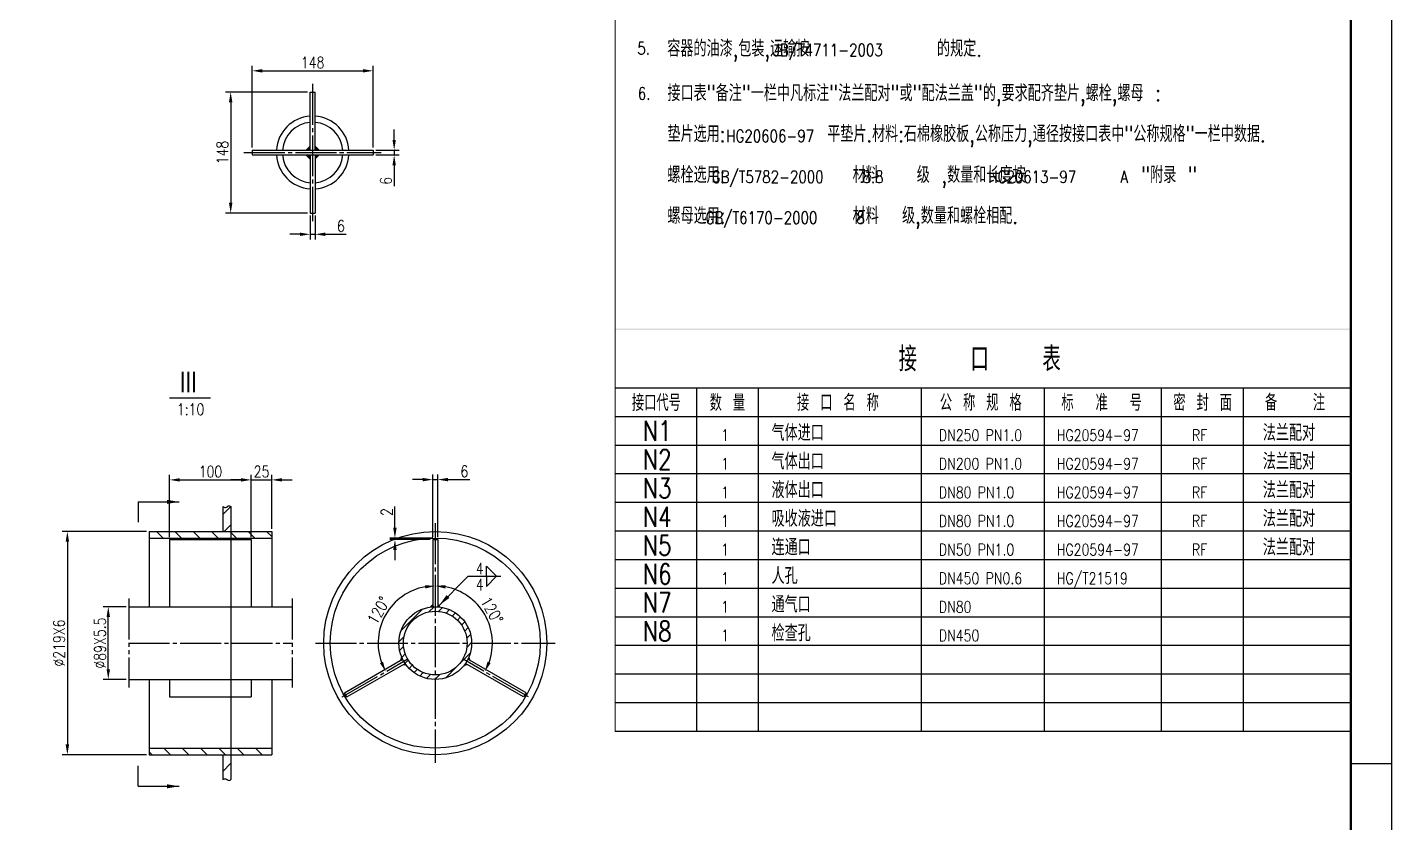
# Model space of a CAD drawing. Header units: millimetres. Extents: x 0 to 1411, y 0 to 841.
# Drawn here: x 260.2 to 594, y 406.1 to 600.6 of the extents above; entities that cross this region are included whole.
import ezdxf
from ezdxf.enums import TextEntityAlignment as Align

# ---------------------------------------------------------------- set-up
doc = ezdxf.new("R2010")
doc.units = ezdxf.units.MM
doc.linetypes.add('CENTER', pattern=[12.6, 10, -0.8, 1, -0.8])
doc.linetypes.add('PHANTOM', pattern=[14.4, 10, -0.8, 1, -0.8, 1, -0.8])
for name, color, linetype in [('1', 2, 'CENTER'), ('2', 1, 'Continuous'), ('4', 7, 'PHANTOM')]:
    doc.layers.add(name, color=color, linetype=linetype)
doc.styles.add('HZ', font='txt.shx', dxfattribs={"width": 0.8, "bigfont": 'hztxt.shx'})
doc.styles.add('ROMANS', font='romans.shx', dxfattribs={"width": 0.8})
doc.dimstyles.new('ISO-25', dxfattribs={"dimtxt": 2.8, "dimasz": 2.5, "dimexe": 1.25, "dimexo": 0.625, "dimtad": 1, "dimtxsty": 'ROMANS', "dimcen": 2.5, "dimadec": 0, "dimazin": 0, "dimtfac": 1, "dimtmove": 0, "dimatfit": 3, "dimfxl": 0, "dimarcsym": 0})

# ---------------------------------------------------------------- blocks, each defined once
blk = doc.blocks.new('*D17')
at = {"color": 0, "lineweight": -2}
blk.add_arc((360, 450), 13.98, 100.2584, 199.7416, dxfattribs=at)
at = {"color": 0}
for points in [[(357.47, 464.17), (357.55, 463.34), (360, 463.98)], [(347.22, 445.45), (346.46, 445.1), (347.89, 443.01)]]:
    blk.add_solid(points, dxfattribs=at)
at = {"layer": 'DEFPOINTS', "color": 0}
for p in [(360, 473.9), (351.01, 460.71), (353.16, 446.05), (337.22, 436.85), (360, 426.1)]:
    blk.add_point(p, dxfattribs=at)
at = {"color": 0, "insert": (346.14, 458), "char_height": 2.8, "attachment_point": 5, "rotation": 60, "style": 'ROMANS'}
blk.add_mtext('120°', dxfattribs=at)
blk = doc.blocks.new('*D18')
at = {"color": 0, "lineweight": -2}
blk.add_arc((360, 450), 13.98, 340.2584, 79.7416, dxfattribs=at)
at = {"color": 0}
for points in [[(362.45, 463.34), (362.53, 464.17), (360, 463.98)], [(373.54, 445.1), (372.78, 445.45), (372.11, 443.01)]]:
    blk.add_solid(points, dxfattribs=at)
at = {"layer": 'DEFPOINTS', "color": 0}
for p in [(360, 473.9), (373.77, 452.43), (366.84, 446.05), (382.78, 436.85), (360, 426.1)]:
    blk.add_point(p, dxfattribs=at)
at = {"color": 0, "insert": (373.86, 458), "char_height": 2.8, "attachment_point": 5, "rotation": 300, "style": 'ROMANS'}
blk.add_mtext('120°', dxfattribs=at)
blk = doc.blocks.new('*D19')
at = {"color": 0, "lineweight": -2}
for p, q in [((359.4, 475.93), (359.4, 491.24)), ((360.6, 475.93), (360.6, 491.24)), ((356.9, 489.99), (354.4, 489.99)), ((359.4, 489.99), (360.6, 489.99)), ((363.1, 489.99), (368.43, 489.99))]:
    blk.add_line(p, q, dxfattribs=at)
at = {"color": 0}
for points in [[(356.9, 490.41), (356.9, 489.57), (359.4, 489.99)], [(363.1, 490.41), (363.1, 489.57), (360.6, 489.99)]]:
    blk.add_solid(points, dxfattribs=at)
at = {"layer": 'DEFPOINTS', "color": 0}
for p in [(360.6, 489.99), (359.4, 475.3), (360.6, 475.3)]:
    blk.add_point(p, dxfattribs=at)
at = {"color": 0, "insert": (367.11, 492.02), "char_height": 2.8, "attachment_point": 5, "style": 'ROMANS'}
blk.add_mtext('6', dxfattribs=at)
blk = doc.blocks.new('*D20')
at = {"color": 0, "lineweight": -2}
for p, q in [((350.13, 478.2), (350.13, 483.44)), ((359.38, 475.7), (348.88, 475.7)), ((358.77, 475.3), (348.88, 475.3)), ((350.13, 475.3), (350.13, 475.7)), ((350.13, 472.8), (350.13, 470.3))]:
    blk.add_line(p, q, dxfattribs=at)
at = {"color": 0}
for points in [[(349.71, 478.2), (350.55, 478.2), (350.13, 475.7)], [(349.71, 472.8), (350.55, 472.8), (350.13, 475.3)]]:
    blk.add_solid(points, dxfattribs=at)
at = {"layer": 'DEFPOINTS', "color": 0}
for p in [(350.13, 475.7), (359.4, 475.3), (360, 475.7)]:
    blk.add_point(p, dxfattribs=at)
at = {"color": 0, "insert": (348.11, 482.07), "char_height": 2.8, "attachment_point": 5, "rotation": 90, "style": 'ROMANS'}
blk.add_mtext('2', dxfattribs=at)
blk = doc.blocks.new('*D21')
at = {"color": 0, "lineweight": -2}
for p, q in [((295, 475.92), (295, 491.17)), ((315, 475.92), (315, 491.17)), ((297.5, 489.92), (312.5, 489.92))]:
    blk.add_line(p, q, dxfattribs=at)
at = {"color": 0}
for points in [[(297.5, 490.34), (297.5, 489.51), (295, 489.92)], [(312.5, 490.34), (312.5, 489.51), (315, 489.92)]]:
    blk.add_solid(points, dxfattribs=at)
at = {"layer": 'DEFPOINTS', "color": 0}
for p in [(315, 489.92), (295, 475.3), (315, 475.3)]:
    blk.add_point(p, dxfattribs=at)
at = {"color": 0, "insert": (305, 491.95), "char_height": 2.8, "attachment_point": 5, "style": 'ROMANS'}
blk.add_mtext('100', dxfattribs=at)
blk = doc.blocks.new('*D22')
at = {"color": 0, "lineweight": -2}
for p, q in [((315, 475.93), (315, 491.17)), ((320, 477.93), (320, 491.17)), ((312.5, 489.92), (310, 489.92)), ((315, 489.92), (320, 489.92)), ((322.5, 489.92), (325, 489.92))]:
    blk.add_line(p, q, dxfattribs=at)
at = {"color": 0}
for points in [[(312.5, 490.34), (312.5, 489.51), (315, 489.92)], [(322.5, 490.34), (322.5, 489.51), (320, 489.92)]]:
    blk.add_solid(points, dxfattribs=at)
at = {"layer": 'DEFPOINTS', "color": 0}
for p in [(320, 489.92), (315, 475.3), (320, 477.3)]:
    blk.add_point(p, dxfattribs=at)
at = {"color": 0, "insert": (317.5, 491.95), "char_height": 2.8, "attachment_point": 5, "style": 'ROMANS'}
blk.add_mtext('25', dxfattribs=at)
blk = doc.blocks.new('*D25')
at = {"color": 0, "lineweight": -2}
for p, q in [((289.38, 477.3), (268.74, 477.3)), ((269.99, 474.8), (269.99, 425.2)), ((289.38, 422.7), (268.74, 422.7))]:
    blk.add_line(p, q, dxfattribs=at)
at = {"color": 0}
for points in [[(269.57, 474.8), (270.41, 474.8), (269.99, 477.3)], [(269.57, 425.2), (270.41, 425.2), (269.99, 422.7)]]:
    blk.add_solid(points, dxfattribs=at)
at = {"layer": 'DEFPOINTS', "color": 0}
for p in [(290, 477.3), (269.99, 422.7), (290, 422.7)]:
    blk.add_point(p, dxfattribs=at)
at = {"color": 0, "insert": (267.96, 450), "char_height": 2.8, "attachment_point": 5, "rotation": 90, "style": 'ROMANS'}
blk.add_mtext('%%c219X6', dxfattribs=at)
blk = doc.blocks.new('*D26')
at = {"color": 0, "lineweight": -2}
for p, q in [((284.38, 458.9), (278.75, 458.9)), ((280, 443.6), (280, 456.4)), ((284.38, 441.1), (278.75, 441.1))]:
    blk.add_line(p, q, dxfattribs=at)
at = {"color": 0}
for points in [[(279.59, 456.4), (280.42, 456.4), (280, 458.9)], [(279.59, 443.6), (280.42, 443.6), (280, 441.1)]]:
    blk.add_solid(points, dxfattribs=at)
at = {"layer": 'DEFPOINTS', "color": 0}
for p in [(280, 458.9), (285, 458.9), (285, 441.1)]:
    blk.add_point(p, dxfattribs=at)
at = {"color": 0, "insert": (277.98, 450), "char_height": 2.8, "attachment_point": 5, "rotation": 90, "style": 'ROMANS'}
blk.add_mtext('%%C89X5.5', dxfattribs=at)
blk = doc.blocks.new('*D102')
at = {"color": 0, "lineweight": -2}
for p, q in [((315.2, 571.22), (315.2, 591.24)), ((344.8, 571.22), (344.8, 591.24)), ((317.7, 589.99), (342.3, 589.99))]:
    blk.add_line(p, q, dxfattribs=at)
at = {"color": 0}
for points in [[(317.7, 590.41), (317.7, 589.57), (315.2, 589.99)], [(342.3, 590.41), (342.3, 589.57), (344.8, 589.99)]]:
    blk.add_solid(points, dxfattribs=at)
at = {"layer": 'DEFPOINTS', "color": 0}
for p in [(344.8, 589.99), (315.2, 570.6), (344.8, 570.6)]:
    blk.add_point(p, dxfattribs=at)
at = {"color": 0, "insert": (330, 592.01), "char_height": 2.8, "attachment_point": 5, "style": 'ROMANS'}
blk.add_mtext('148', dxfattribs=at)
blk = doc.blocks.new('*D103')
at = {"color": 0, "lineweight": -2}
for p, q in [((328.77, 584.8), (308.7, 584.8)), ((309.95, 582.3), (309.95, 557.7)), ((328.77, 555.2), (308.7, 555.2))]:
    blk.add_line(p, q, dxfattribs=at)
at = {"color": 0}
for points in [[(309.53, 582.3), (310.37, 582.3), (309.95, 584.8)], [(309.53, 557.7), (310.37, 557.7), (309.95, 555.2)]]:
    blk.add_solid(points, dxfattribs=at)
at = {"layer": 'DEFPOINTS', "color": 0}
for p in [(329.4, 584.8), (309.95, 555.2), (329.4, 555.2)]:
    blk.add_point(p, dxfattribs=at)
at = {"color": 0, "insert": (307.92, 570), "char_height": 2.8, "attachment_point": 5, "rotation": 90, "style": 'ROMANS'}
blk.add_mtext('148', dxfattribs=at)
blk = doc.blocks.new('*D104')
at = {"color": 0, "lineweight": -2}
for p, q in [((349.95, 573.1), (349.95, 575.6)), ((345.42, 570.6), (351.2, 570.6)), ((345.42, 569.4), (351.2, 569.4)), ((349.95, 570.6), (349.95, 569.4)), ((349.95, 566.9), (349.95, 561.76))]:
    blk.add_line(p, q, dxfattribs=at)
at = {"color": 0}
for points in [[(349.53, 573.1), (350.36, 573.1), (349.95, 570.6)], [(349.53, 566.9), (350.36, 566.9), (349.95, 569.4)]]:
    blk.add_solid(points, dxfattribs=at)
at = {"layer": 'DEFPOINTS', "color": 0}
for p in [(344.8, 570.6), (344.8, 569.4), (349.95, 569.4)]:
    blk.add_point(p, dxfattribs=at)
at = {"color": 0, "insert": (347.92, 563.08), "char_height": 2.8, "attachment_point": 5, "rotation": 90, "style": 'ROMANS'}
blk.add_mtext('6', dxfattribs=at)
blk = doc.blocks.new('*D105')
at = {"color": 0, "lineweight": -2}
for p, q in [((329.4, 554.57), (329.4, 548.75)), ((330.6, 554.57), (330.6, 548.75)), ((326.9, 550), (324.4, 550)), ((329.4, 550), (330.6, 550)), ((333.1, 550), (338.24, 550))]:
    blk.add_line(p, q, dxfattribs=at)
at = {"color": 0}
for points in [[(326.9, 550.42), (326.9, 549.59), (329.4, 550)], [(333.1, 550.42), (333.1, 549.59), (330.6, 550)]]:
    blk.add_solid(points, dxfattribs=at)
at = {"layer": 'DEFPOINTS', "color": 0}
for p in [(329.4, 555.2), (330.6, 555.2), (330.6, 550)]:
    blk.add_point(p, dxfattribs=at)
at = {"color": 0, "insert": (336.92, 552.03), "char_height": 2.8, "attachment_point": 5, "style": 'ROMANS'}
blk.add_mtext('6', dxfattribs=at)

msp = doc.modelspace()

# ---------------------------------------------------------------- hatches: boundary and pattern name
h = msp.add_hatch()
h.set_pattern_fill('ANSI31', color=256, style=0)
h.set_pattern_definition([(45, (10, 390), (-2.245064, 2.245064), [])])
edge = h.paths.add_edge_path()
edge.add_line((308, 477.3), (310, 477.3))
edge.add_line((310, 477.3), (310, 483.4))
edge.add_spline(control_points=[(310, 483.4), (309.8574, 483.48923), (309.41731, 483.76463), (308.7721, 483.00397), (308.22906, 483.28251), (308, 483.4)], knot_values=[0, 0, 0, 0, 0.465436129, 1.436436343, 2.144808662, 2.144808662, 2.144808662, 2.144808662], degree=3, periodic=0)
edge.add_line((308, 483.4), (308, 477.3))
edge = h.paths.add_edge_path()
edge.add_line((310, 422.7), (308, 422.7))
edge.add_line((308, 422.7), (308, 416.6))
edge.add_spline(control_points=[(308, 416.6), (308.22906, 416.71749), (308.7721, 416.99603), (309.41731, 416.23537), (309.8574, 416.51077), (310, 416.6)], knot_values=[0, 0, 0, 0, 0.708372319, 1.679372533, 2.144808662, 2.144808662, 2.144808662, 2.144808662], degree=3, periodic=0)
edge.add_line((310, 416.6), (310, 422.7))
h = msp.add_hatch()
h.set_pattern_fill('ANSI31', color=256, angle=90, style=0)
h.set_pattern_definition([(135, (10, 395.4), (-2.245064, -2.245064), [])])
h.paths.add_polyline_path([(310, 477.3), (310, 475.7), (320, 475.7), (320, 477.3)])
h.paths.add_polyline_path([(290, 477.3), (290, 475.7), (310, 475.7), (310, 477.3)])
h = msp.add_hatch()
h.set_pattern_fill('ANSI31', color=256, scale=0.5, style=0)
h.set_pattern_definition([(45, (0, 70), (-1.122532, 1.122532), [])])
h.paths.add_polyline_path([(360, 457.8), (360, 458.9, 0.414213562), (351.1, 450), (352.2, 450, -0.414213562)])
h.paths.add_polyline_path([(360, 458.9), (360, 457.8, -0.414213562), (367.8, 450), (368.9, 450, 0.414213562)])
h.paths.add_polyline_path([(368.9, 450), (367.8, 450, -0.414213562), (360, 442.2), (360, 441.1, 0.414213562)])
h.paths.add_polyline_path([(352.2, 450), (351.1, 450, 0.414213562), (360, 441.1), (360, 442.2, -0.414213562)])
h = msp.add_hatch()
h.set_pattern_fill('ANSI31', color=256, angle=90, style=0)
h.set_pattern_definition([(135, (10, 384.6), (-2.245064, -2.245064), [])])
h.paths.add_polyline_path([(320, 422.7), (320, 424.3), (310, 424.3), (310, 422.7)])
h.paths.add_polyline_path([(310, 422.7), (310, 424.3), (290, 424.3), (290, 422.7)])

# ---------------------------------------------------------------- linework, layer by layer
for p, q in [((594, 0), (594, 841)), ((404, 512.438), (584, 512.438)), ((424, 428.453), (424, 512.438)), ((439, 512.438), (439, 428.453)), ((479, 428.453), (479, 512.438)), ((509, 512.438), (509, 428.453)), ((537.7, 428.453), (537.7, 512.438)), ((557.7, 428.453), (557.7, 512.438)), ((295, 510), (305, 510)), ((404, 505.453), (584, 505.453)), ((404, 498.453), (584, 498.453)), ((404, 491.453), (584, 491.453)), ((287.35037, 484.54167), (297.35037, 484.54167)), ((404, 484.453), (584, 484.453)), ((404, 477.453), (584, 477.453)), ((310, 477.3), (310, 422.7)), ((404, 470.453), (584, 470.453)), ((404, 463.453), (584, 463.453)), ((404, 456.453), (584, 456.453)), ((404, 449.453), (584, 449.453)), ((404, 442.453), (584, 442.453)), ((404, 435.453), (584, 435.453)), ((404, 428.453), (584, 428.453)), ((404, 428.453), (584, 428.453)), ((594, 420.5), (584, 420.5)), ((287.35037, 414.96955), (297.35037, 414.96955))]:
    msp.add_line(p, q)
at = {"ltscale": 0.5}
for p, q in [((372.52202, 468.82981), (375.02202, 466.32981)), ((372.52202, 466.32981), (372.52202, 468.82981)), ((360.62142, 458.90117), (368.05006, 466.32981)), ((368.05006, 466.32981), (376.05006, 466.32981)), ((372.52202, 463.82981), (375.02202, 466.32981)), ((372.52202, 466.32981), (372.52202, 463.82981))]:
    msp.add_line(p, q, dxfattribs=at)
at = {"const_width": 0.5}
msp.add_lwpolyline([(25, 10), (584, 10), (584, 831), (25, 831)], close=True, dxfattribs=at)
at = {"const_width": 0.27}
for points in [[(404, 831.058), (404, 512.425)], [(584, 512.438), (404, 512.438), (404, 428.331)]]:
    msp.add_lwpolyline(points, dxfattribs=at)
for points in [[(308, 483.4), (308.68044, 483.20306), (309.57304, 483.5853), (310, 483.4)], [(308, 416.6), (308.68044, 416.79694), (309.57304, 416.4147), (310, 416.6)]]:
    msp.add_spline(points, degree=3)
for points in [[(329.4, 571.8), (329.4, 570.6), (328.2, 570.6)], [(330.6, 571.8), (330.6, 570.6), (331.8, 570.6)], [(329.4, 568.2), (329.4, 569.4), (328.2, 569.4)], [(330.6, 568.2), (330.6, 569.4), (331.8, 569.4)], [(297.35037, 484.54167), (294.35037, 485.04167), (294.35037, 484.04167)], [(359.4, 459.68143), (359.4, 458.87975), (358.6, 458.7892)], [(360.6, 459.68143), (360.6, 458.87975), (361.4, 458.7892)], [(351.31564, 445.6789), (352.00991, 446.07974), (351.68833, 446.81784)], [(351.91564, 444.63967), (352.60991, 445.04051), (353.08833, 444.39297)], [(368.08436, 444.63967), (367.39009, 445.04051), (366.91167, 444.39297)], [(368.68436, 445.6789), (367.99009, 446.07974), (368.31167, 446.81784)], [(297.35037, 414.96955), (294.35037, 414.46955), (294.35037, 415.46955)]]:
    msp.add_solid(points)
at = {"ltscale": 0.5}
msp.add_solid([(360.97899, 459.25874), (363.45386, 461.02651), (362.74676, 461.73362)], dxfattribs=at)
at = {"color": 7}
msp.add_trace([(404.01, 526.913), (404.01, 526.643), (584.05, 526.913), (584.05, 526.643)], dxfattribs=at)
at = {"layer": '1', "color": 0}
for p, q in [((330, 586.8), (330, 553.2)), ((313.2, 570), (346.8, 570)), ((360, 479.3), (360, 420.7)), ((285, 450), (325, 450)), ((330.7, 450), (389.3, 450)), ((337.22353, 436.85), (353.1584, 446.05)), ((382.77647, 436.85), (366.8416, 446.05))]:
    msp.add_line(p, q, dxfattribs=at)
at = {"layer": '2'}
for p, q in [((329.4, 570.6), (329.4, 584.8)), ((329.4, 584.8), (330.6, 584.8)), ((330.6, 570.6), (330.6, 584.8)), ((315.2, 570.6), (344.8, 570.6)), ((315.2, 570.6), (315.2, 569.4)), ((315.2, 569.4), (344.8, 569.4)), ((329.4, 569.4), (329.4, 555.2)), ((330.6, 569.4), (330.6, 555.2)), ((344.8, 570.6), (344.8, 569.4)), ((329.4, 555.2), (330.6, 555.2)), ((287.35037, 484.54167), (287.35037, 479.54167)), ((308, 483.4), (308, 477.3)), ((310, 483.4), (310, 477.3)), ((290, 477.3), (290, 458.9)), ((290, 477.3), (320, 477.3)), ((290, 475.7), (320, 475.7)), ((295, 475.3), (315, 475.3)), ((295, 475.3), (295, 458.9)), ((315, 475.3), (315, 458.9)), ((320, 477.3), (320, 458.9)), ((359.4, 475.3), (359.4, 458.87975)), ((359.4, 475.3), (360.6, 475.3)), ((360.6, 475.3), (360.6, 458.87975)), ((285, 458.9), (325, 458.9)), ((337.78956, 437.86962), (352.00991, 446.07974)), ((338.38956, 436.83038), (352.60991, 445.04051)), ((381.61044, 436.83038), (367.39009, 445.04051)), ((382.21044, 437.86962), (367.99009, 446.07974)), ((285, 441.1), (325, 441.1)), ((290, 441.1), (290, 422.7)), ((295, 441.1), (295, 436.83038)), ((315, 441.1), (315, 436.83038)), ((320, 441.1), (320, 422.7)), ((338.38956, 436.83038), (337.78956, 437.86962)), ((382.21044, 437.86962), (381.61044, 436.83038)), ((295, 436.83038), (315, 436.83038)), ((290, 424.3), (320, 424.3)), ((290, 422.7), (320, 422.7)), ((308, 422.7), (308, 416.6)), ((310, 422.7), (310, 416.6)), ((287.35037, 414.96955), (287.35037, 419.96955))]:
    msp.add_line(p, q, dxfattribs=at)
for radius in [27.3, 25.7, 8.9, 7.8]:
    msp.add_circle((360, 450), radius, dxfattribs=at)
for radius, start, end in [(8.9, 93.8655687, 176.1344313), (8.9, 3.8655687, 86.1344313), (7.4, 94.650709, 175.349291), (7.4, 4.650709, 85.349291), (8.9, 183.8655687, 266.1344313), (7.4, 184.650709, 265.349291), (7.4, 274.650709, 355.349291), (8.9, 273.8655687, 356.1344313)]:
    msp.add_arc((330, 570), radius, start, end, dxfattribs=at)
at = {"layer": '4'}
for p, q in [((285, 460.9), (285, 439.1)), ((325, 460.9), (325, 439.1))]:
    msp.add_line(p, q, dxfattribs=at)

# ---------------------------------------------------------------- texts
for s, height, style, width, p in [('容器的油漆,包装,运输按          的规定.', 4, 'HZ', 0.8, (416.7671, 593.45972)), ('5.', 3, 'ROMANS', 0.8, (409.42497, 593.99578)), ('JB/T4711-2003', 3, 'ROMANS', 0.8, (442.63249, 593.55716)), ('6.', 3, 'ROMANS', 0.8, (409.56197, 582.94149)), ('接口表"备注"一栏中凡标注"法兰配对"或"配法兰盖"的,要求配齐垫片,螺栓,螺母 :', 4, 'HZ', 0.8, (416.80774, 582.55426)), ('垫片选用:        平垫片.材料:石棉橡胶板,公称压力,通径按接口表中"公称规格"一栏中数据.', 4, 'HZ', 0.8, (416.80774, 572.55426)), ('HG20606-97', 3, 'ROMANS', 0.8, (431.19849, 572.55426)), ('螺栓选用:          材料   级 ,数量和长度按         "附录 "', 4, 'HZ', 0.8, (416.80774, 562.55426)), ('GB/T5782-2000    8.8', 3, 'ROMANS', 0.8, (427.64663, 562.55426)), ('HG20613-97     A ', 3, 'ROMANS', 0.8, (495.30368, 562.55426)), ('螺母选用:          材料  级,数量和螺栓相配.', 4, 'HZ', 0.8, (416.80774, 552.55426)), ('GB/T6170-2000    8', 3, 'ROMANS', 0.8, (426.12441, 552.55426)), ('接口代号', 4, 'HZ', 0.75, (408.101, 506.782)), ('数 量', 4, 'HZ', 0.75, (427.131, 506.782)), ('接 口 名 称', 4, 'HZ', 0.75, (448.5, 506.819)), ('公 称 规 格', 4, 'HZ', 0.75, (483.448, 506.819)), ('1', 2.8, 'ROMANS', 0.8, (429.95087, 499.453)), ('气体进口', 4, 'HZ', 0.8, (442.26971, 499.453)), ('DN250 PN1.0', 2.8, 'ROMANS', 0.8, (483.22148, 499.453)), ('HG20594-97', 2.8, 'ROMANS', 0.8, (512.06368, 499.453)), (' RF', 2.8, 'ROMANS', 0.8, (543.59652, 499.453)), ('法兰配对', 4, 'HZ', 0.8, (562.4615, 499.453)), ('1', 2.8, 'ROMANS', 0.8, (429.95087, 492.453)), ('气体出口', 4, 'HZ', 0.8, (442.26971, 492.453)), ('DN200 PN1.0', 2.8, 'ROMANS', 0.8, (483.22148, 492.453)), ('HG20594-97', 2.8, 'ROMANS', 0.8, (512.06368, 492.453)), (' RF', 2.8, 'ROMANS', 0.8, (543.59652, 492.453)), ('法兰配对', 4, 'HZ', 0.8, (562.4615, 492.453)), ('1', 2.8, 'ROMANS', 0.8, (429.95087, 485.453)), ('液体出口', 4, 'HZ', 0.8, (442.26971, 485.453)), ('DN80 PN1.0', 2.8, 'ROMANS', 0.8, (483.22148, 485.453)), ('HG20594-97', 2.8, 'ROMANS', 0.8, (512.06368, 485.453)), (' RF', 2.8, 'ROMANS', 0.8, (543.59652, 485.453)), ('法兰配对', 4, 'HZ', 0.8, (562.4615, 485.453)), ('1', 2.8, 'ROMANS', 0.8, (429.95087, 478.453)), ('吸收液进口', 4, 'HZ', 0.8, (442.26971, 478.453)), ('DN80 PN1.0', 2.8, 'ROMANS', 0.8, (483.22148, 478.453)), ('HG20594-97', 2.8, 'ROMANS', 0.8, (512.06368, 478.453)), (' RF', 2.8, 'ROMANS', 0.8, (543.59652, 478.453)), ('法兰配对', 4, 'HZ', 0.8, (562.4615, 478.453)), ('1', 2.8, 'ROMANS', 0.8, (429.95087, 471.453)), ('连通口', 4, 'HZ', 0.8, (442.26971, 471.453)), ('DN50 PN1.0', 2.8, 'ROMANS', 0.8, (483.22148, 471.453)), ('HG20594-97', 2.8, 'ROMANS', 0.8, (512.06368, 471.453)), (' RF', 2.8, 'ROMANS', 0.8, (543.59652, 471.453)), ('法兰配对', 4, 'HZ', 0.8, (562.4615, 471.453)), ('人孔', 4, 'HZ', 0.8, (442.26971, 464.453)), ('HG/T21519', 2.8, 'ROMANS', 0.8, (512.06368, 464.453)), ('1', 2.8, 'ROMANS', 0.8, (429.95087, 464.453)), ('DN450 PN0.6', 2.8, 'ROMANS', 0.8, (483.22148, 464.453)), ('通气口', 4, 'HZ', 0.8, (442.26971, 457.453)), ('1', 2.8, 'ROMANS', 0.8, (429.95087, 457.453)), ('DN80', 2.8, 'ROMANS', 0.8, (483.22148, 457.453)), ('检查孔', 4, 'HZ', 0.8, (442.26971, 450.453)), ('1', 2.8, 'ROMANS', 0.8, (429.95087, 450.453)), ('DN450', 2.8, 'ROMANS', 0.8, (483.22148, 450.453))]:
    msp.add_text(s, height=height, dxfattribs=dict(style=style, width=width)).set_placement(p)
at = {"color": 7, "style": 'HZ', "width": 0.75}
for s, p in [('标  准  号', (523.04111, 506.813)), ('密 封 面', (547.73839, 506.813)), ('备   注', (570.355, 506.855))]:
    msp.add_text(s, height=4, dxfattribs=at).set_placement(p, align=Align.CENTER)
at = {"ltscale": 0.5, "style": 'ROMANS', "width": 0.8}
msp.add_text('1:10', height=2.8, dxfattribs=at).set_placement((300.14244, 505.77261), align=Align.CENTER)
for p in [(369.93976, 466.82981), (369.93976, 462.8954)]:
    msp.add_text('4', height=2.8, dxfattribs=at).set_placement(p)
at = {"layer": '2', "color": 1, "style": 'HZ', "width": 0.75}
msp.add_text('接   口   表', height=6, dxfattribs=at).set_placement((473.36, 516.488))
at = {"layer": '2', "width": 0.8}
for s, height, style, p in [('III', 5, 'HZ', (297.46634, 511.38599)), ('N1', 4.9, 'ROMANS', (410.78606, 499.453)), ('N2', 4.9, 'ROMANS', (410.78606, 492.453)), ('N3', 4.9, 'ROMANS', (410.78606, 485.453)), ('N4', 4.9, 'ROMANS', (410.78606, 478.453)), ('N5', 4.9, 'ROMANS', (410.78606, 471.453)), ('N6', 4.9, 'ROMANS', (410.78606, 464.453)), ('N7', 4.9, 'ROMANS', (410.78606, 457.453)), ('N8', 4.9, 'ROMANS', (410.78606, 450.453))]:
    msp.add_text(s, height=height, dxfattribs=dict(at, style=style)).set_placement(p)

# ---------------------------------------------------------------- dimensions: what is measured, and where the dimension line sits
for base, p1, p2, text, picture, middle in [((344.8, 589.98932), (315.2, 570.6), (344.8, 570.6), '148', '*D102', (330, 592.01432)), ((330.6, 550.00407), (329.4, 555.2), (330.6, 555.2), '6', '*D105', (336.91833, 552.02907)), ((315, 489.92318), (295, 475.3), (315, 475.3), '100', '*D21', (305, 491.94818)), ((320, 489.92318), (315, 475.3), (320, 477.3), '25', '*D22', (317.5, 491.94818))]:
    dim = msp.add_linear_dim(base=base, p1=p1, p2=p2, text=text, dimstyle='ISO-25')
    dim.commit()
    dim.dimension.update_dxf_attribs({"geometry": picture, "text_midpoint": middle})
for base, p1, p2, text, picture, middle in [((309.94933, 555.2), (329.4, 584.8), (329.4, 555.2), '148', '*D103', (307.92433, 570)), ((349.94728, 569.4), (344.8, 570.6), (344.8, 569.4), '6', '*D104', (347.92228, 563.08167)), ((350.13045, 475.7), (359.4, 475.3), (360, 475.7), '2', '*D20', (348.10545, 482.07167)), ((269.98951, 422.7), (290, 477.3), (290, 422.7), '%%c219X6', '*D25', (267.96451, 450)), ((280.00235, 458.9), (285, 441.1), (285, 458.9), '%%C89X5.5', '*D26', (277.97735, 450))]:
    dim = msp.add_linear_dim(base=base, p1=p1, p2=p2, angle=90, text=text, dimstyle='ISO-25')
    dim.commit()
    dim.dimension.update_dxf_attribs({"geometry": picture, "text_midpoint": middle})
dim = msp.add_linear_dim(base=(360.6, 489.99097), p1=(359.4, 475.3), p2=(360.6, 475.3), text='6', dimstyle='ISO-25')
dim.commit()
dim.dimension.update_dxf_attribs({"geometry": '*D19', "text_midpoint": (367.11353, 489.99097), "dimtype": 160})
for base, line1, picture, middle in [((351.01269, 460.71065), ((337.22353, 436.85), (353.1584, 446.05)), '*D17', (346.13773, 458.00338)), ((373.76935, 452.42791), ((382.77647, 436.85), (366.8416, 446.05)), '*D18', (373.86227, 458.00338))]:
    dim = msp.add_angular_dim_2l(base=base, line1=line1, line2=((360, 473.9), (360, 426.1)), dimstyle='ISO-25')
    dim.commit()
    dim.dimension.update_dxf_attribs({"geometry": picture, "text_midpoint": middle})

doc.saveas('drawing.dxf')
